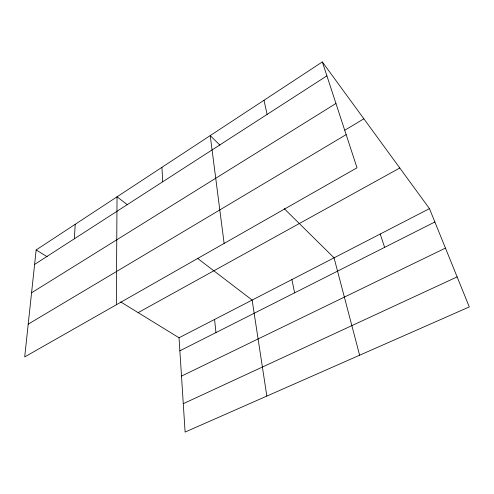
<?xml version="1.0" encoding="UTF-8"?>
<svg xmlns="http://www.w3.org/2000/svg" width="494" height="494" viewBox="0 0 494 494"><rect width="100%" height="100%" fill="white"/><g stroke="black" fill="none" stroke-linecap="round" stroke-linejoin="round"><path stroke-width="0.74" d="M116.337 304.773L117.035 196.816L127.335 204.689M74.341 238.793L75.212 224.288M36.155 249.952L24.7 356.921L357.014 167.799L322.347 61.929L36.155 249.952L47.183 256.732M34.605 264.432L326.904 75.848M31.567 292.8L335.951 103.474M344.868 130.206L363.874 118.807M28.207 324.163L346.146 134.609M138.141 312.64L399.794 167.991M179.032 337.779L429.459 208.629L469.3 306.928L185.102 432.071L179.032 337.779L120.721 301.933M179.872 350.814L434.868 221.979M181.502 376.101L445.452 248.087M183.274 403.684L457.129 276.899M197.415 258.251L252.138 300.074L266.846 396.077M219.904 145.143L210.228 135.591L224.122 243.431M284.198 208.616L334.055 257.831L359.626 355.223M322.347 61.929L429.459 208.629M380.232 234.02L384.622 247.364M264 100.263L267.093 114.435M291.898 279.573L294.615 292.843M214.575 319.451L215.971 332.573M161.921 167.324L162.73 181.767"/></g></svg>
